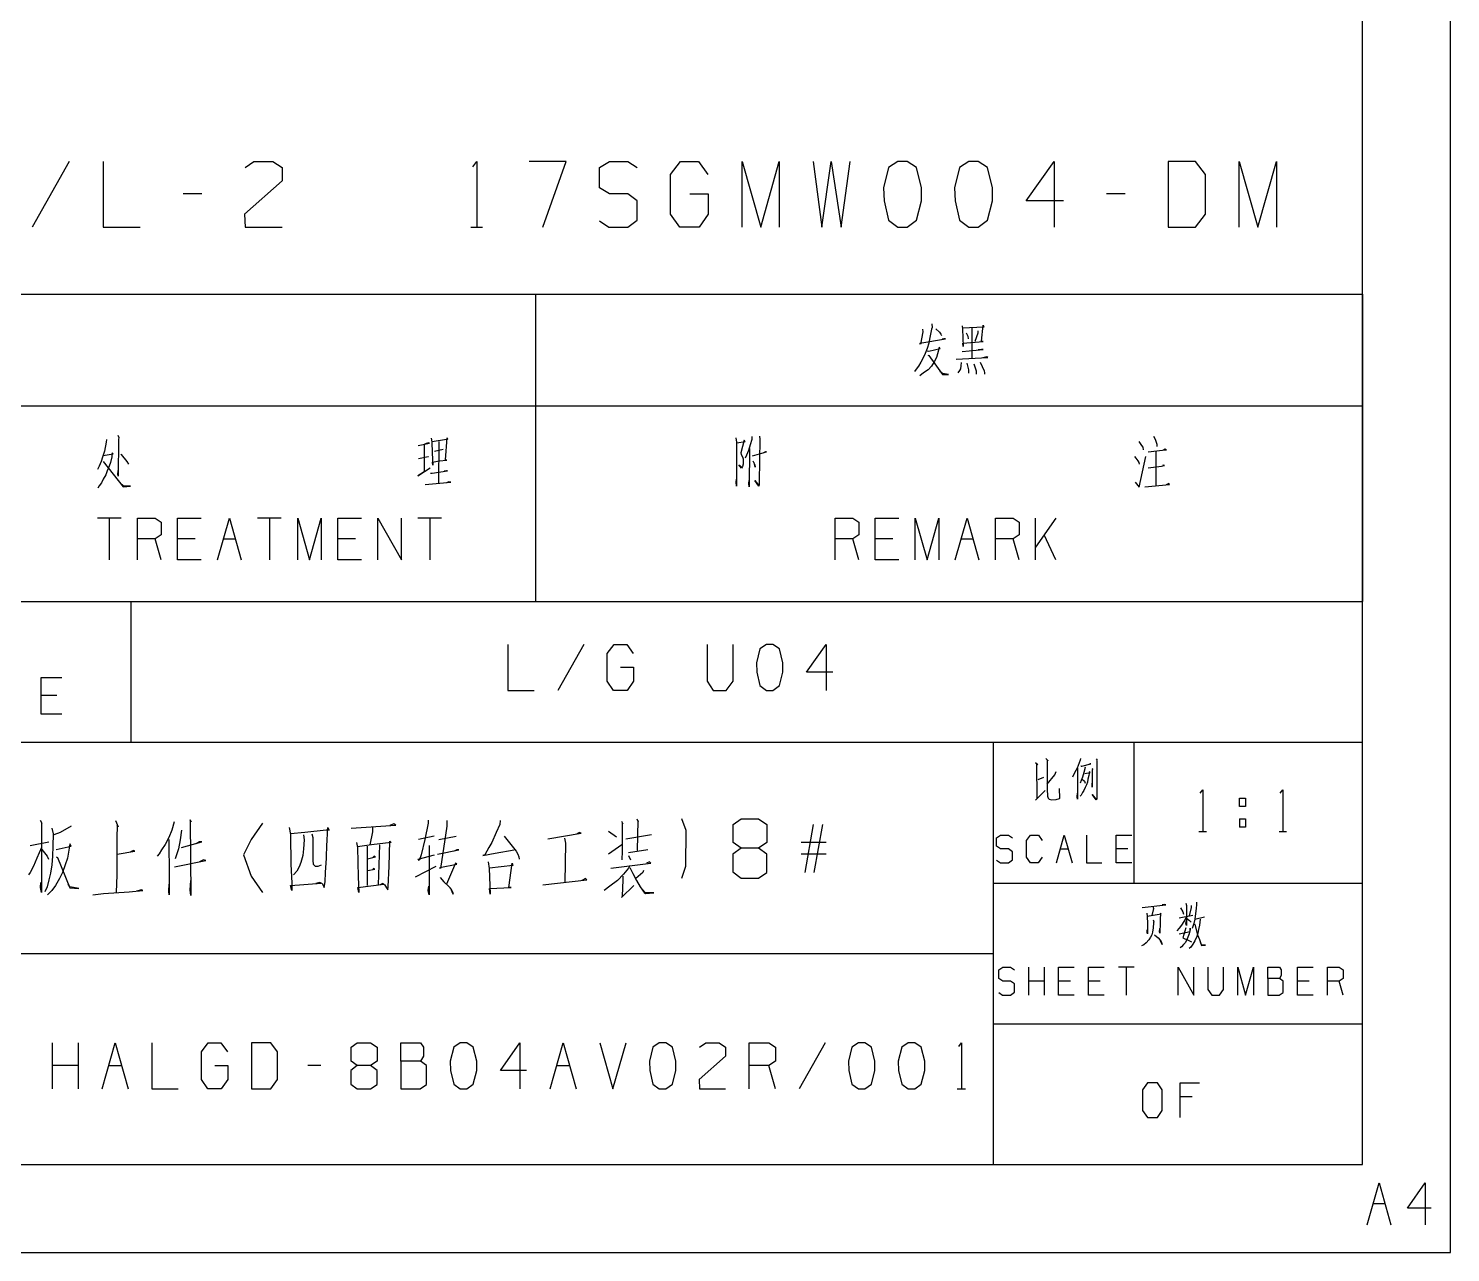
# Model space of a CAD drawing. Header units: millimetres. Extents: x 0 to 210, y 0 to 503.
# Drawn here: x 129.2 to 210, y 0 to 69.6 of the extents above; entities that cross this region are included whole.
import ezdxf

# ---------------------------------------------------------------- set-up
doc = ezdxf.new("R2010")
doc.units = ezdxf.units.MM
doc.layers.add('101', color=7, linetype='CONTINUOUS', true_color=0xffffff)

msp = doc.modelspace()

# ---------------------------------------------------------------- linework, layer by layer
at = {"layer": '101', "color": 133, "linetype": 'Continuous'}
for p, q in [((210, 0), (210, 297)), ((205, 5), (205, 292)), ((25, 37), (205, 37)), ((135, 37), (135, 29)), ((25, 29), (205, 29)), ((184, 29), (184, 5)), ((192, 29), (192, 21)), ((184, 21), (205, 21)), ((75, 17), (184, 17)), ((184, 13), (205, 13)), ((25, 5), (205, 5)), ((25, 5), (205, 5)), ((0, 0), (210, 0))]:
    msp.add_line(p, q, dxfattribs=at)
at = {"layer": '101', "color": 72, "linetype": 'Continuous'}
for p, q in [((131.5072, 62.01161), (129.39177, 58.27145)), ((133.42676, 62.01161), (133.42676, 58.27145)), ((141.49677, 61.65728), (141.99779, 62.01161)), ((141.99779, 62.01161), (143.08334, 62.01161)), ((143.08334, 62.01161), (143.6122, 61.65728)), ((143.6122, 61.65728), (143.6122, 60.90925)), ((154.4368, 61.69666), (154.65948, 62.01161)), ((154.65948, 62.01161), (154.65948, 58.27145)), ((159.7522, 62.01161), (157.63676, 62.01161)), ((158.41614, 58.27145), (159.7522, 62.01161)), ((161.64392, 61.65728), (162.20062, 62.01161)), ((161.64392, 60.51555), (161.64392, 61.65728)), ((162.20062, 62.01161), (163.25835, 62.01161)), ((163.25835, 62.01161), (163.7872, 61.65728)), ((165.67892, 61.26358), (166.23563, 62.01161)), ((166.23563, 62.01161), (167.2655, 62.01161)), ((167.2655, 62.01161), (167.79436, 61.26358)), ((169.74178, 58.27145), (169.74178, 62.01161)), ((169.74178, 62.01161), (170.79948, 58.27145)), ((170.79948, 58.27145), (171.85719, 62.01161)), ((171.85719, 62.01161), (171.85719, 58.27145)), ((173.77676, 62.01161), (174.27779, 58.27145)), ((174.27779, 58.27145), (174.80664, 62.01161)), ((174.80664, 62.01161), (175.36334, 58.27145)), ((175.36334, 58.27145), (175.8922, 62.01161)), ((178.06227, 61.65728), (177.78392, 60.51555)), ((178.59113, 62.01161), (178.06227, 61.65728)), ((179.11998, 62.01161), (178.59113, 62.01161)), ((179.64885, 61.65728), (179.11998, 62.01161)), ((179.9272, 60.51555), (179.64885, 61.65728)), ((182.09727, 61.65728), (181.81892, 60.51555)), ((182.62613, 62.01161), (182.09727, 61.65728)), ((183.15498, 62.01161), (182.62613, 62.01161)), ((183.68384, 61.65728), (183.15498, 62.01161)), ((183.96219, 60.51555), (183.68384, 61.65728)), ((185.88176, 59.76752), (187.46834, 62.01161)), ((187.46834, 62.01161), (187.46834, 58.27145)), ((195.51051, 62.01161), (193.95177, 62.01161)), ((193.95177, 62.01161), (193.95177, 58.27145)), ((196.06718, 61.26358), (195.51051, 62.01161)), ((197.98677, 58.27145), (197.98677, 62.01161)), ((197.98677, 62.01161), (199.04448, 58.27145)), ((199.04448, 58.27145), (200.10219, 62.01161)), ((200.10219, 62.01161), (200.10219, 58.27145)), ((143.6122, 60.90925), (141.46893, 59.01949)), ((165.67892, 59.01949), (165.67892, 61.26358)), ((196.06718, 59.01949), (196.06718, 61.26358)), ((139.04834, 60.16122), (137.99062, 60.16122)), ((162.20062, 60.16122), (161.64392, 60.51555)), ((163.25835, 60.16122), (162.20062, 60.16122)), ((163.7872, 59.76752), (163.25835, 60.16122)), ((166.76448, 60.16122), (167.82219, 60.16122)), ((167.82219, 60.16122), (167.82219, 59.01949)), ((177.78392, 60.51555), (177.81177, 59.76752)), ((179.9272, 59.76752), (179.9272, 60.51555)), ((181.81892, 60.51555), (181.84677, 59.76752)), ((183.96219, 59.76752), (183.96219, 60.51555)), ((191.50334, 60.16122), (190.44562, 60.16122)), ((141.46893, 59.01949), (141.49677, 58.27145)), ((163.7872, 58.66515), (163.7872, 59.76752)), ((166.20779, 58.27145), (165.67892, 59.01949)), ((167.82219, 59.01949), (167.29333, 58.27145)), ((177.81177, 59.76752), (178.06227, 58.66515)), ((179.64885, 58.66515), (179.9272, 59.76752)), ((181.84677, 59.76752), (182.09727, 58.66515)), ((183.68384, 58.66515), (183.96219, 59.76752)), ((187.99719, 59.76752), (185.88176, 59.76752)), ((195.51051, 58.27145), (196.06718, 59.01949)), ((133.42676, 58.27145), (135.54221, 58.27145)), ((141.49677, 58.27145), (143.6122, 58.27145)), ((154.32547, 58.27145), (154.9935, 58.27145)), ((161.64392, 58.62579), (162.17279, 58.27145)), ((162.17279, 58.27145), (163.25835, 58.27145)), ((163.25835, 58.27145), (163.7872, 58.66515)), ((167.29333, 58.27145), (166.20779, 58.27145)), ((178.06227, 58.66515), (178.59113, 58.27145)), ((178.59113, 58.27145), (179.11998, 58.27145)), ((179.11998, 58.27145), (179.64885, 58.66515)), ((182.09727, 58.66515), (182.62613, 58.27145)), ((182.62613, 58.27145), (183.15498, 58.27145)), ((183.15498, 58.27145), (183.68384, 58.66515)), ((193.95177, 58.27145), (195.51051, 58.27145)), ((128, 54.4625), (158, 54.4625)), ((158, 54.4625), (205, 54.4625)), ((158, 54.4625), (158, 48.1125)), ((205, 54.4625), (205, 48.1125)), ((180.5405, 52.575), (180.50513, 52.475)), ((180.52281, 52.775), (180.5405, 52.575)), ((182.25136, 52.675), (182.26903, 52.475)), ((183.47093, 52.6), (182.26903, 52.525)), ((183.3472, 51.8), (183.43559, 52.7)), ((183.43559, 52.7), (183.47093, 52.6)), ((179.85117, 51.675), (181.30051, 51.925)), ((180.01022, 52.325), (179.88652, 51.625)), ((179.99255, 52.475), (180.01022, 52.325)), ((180.41675, 52), (180.34607, 51.675)), ((180.50513, 52.475), (180.41675, 52)), ((180.75259, 52.5), (180.96469, 52.3)), ((180.96469, 52.3), (181.03539, 52.2)), ((181.03539, 52.2), (181.07072, 52.125)), ((181.21214, 51.925), (181.10608, 51.9)), ((181.30051, 51.925), (181.21214, 51.925)), ((182.26903, 52.475), (182.3044, 51.5)), ((182.2867, 51.675), (183.43559, 51.775)), ((182.48112, 52.275), (182.56952, 52.075)), ((182.56952, 52.075), (182.58719, 51.925)), ((182.79929, 52.525), (182.79929, 50.825)), ((183.1351, 52.25), (182.97604, 51.775)), ((183.1351, 52.375), (183.1351, 52.25)), ((183.43559, 51.775), (183.3472, 51.8)), ((179.88652, 51.625), (179.85117, 51.675)), ((180.15164, 51.1), (180.02791, 50.85)), ((180.25768, 51.375), (180.15164, 51.1)), ((180.34607, 51.675), (180.25768, 51.375)), ((180.25768, 51.25), (180.34607, 51.225)), ((180.29305, 51), (180.34607, 50.975)), ((180.34607, 51.225), (181.00003, 51.375)), ((180.34607, 50.975), (181.12375, 49.9)), ((180.91165, 51.275), (180.78793, 50.875)), ((180.94699, 51.45), (180.91165, 51.275)), ((181.00003, 51.375), (180.94699, 51.45)), ((182.25136, 51.2), (183.43559, 51.325)), ((182.3044, 51.5), (182.2867, 51.675)), ((183.3472, 51.325), (183.15277, 51.3)), ((183.43559, 51.325), (183.3472, 51.325)), ((179.63907, 50.2), (179.533, 50.075)), ((179.76279, 50.375), (179.63907, 50.2)), ((179.90419, 50.6), (179.76279, 50.375)), ((180.02791, 50.85), (179.90419, 50.6)), ((180.31071, 50.175), (180.11629, 50.025)), ((180.50513, 50.375), (180.31071, 50.175)), ((180.6642, 50.625), (180.50513, 50.375)), ((180.78793, 50.875), (180.6642, 50.625)), ((181.91554, 50.775), (183.70071, 50.875)), ((182.09229, 50.125), (182.00391, 50)), ((182.14531, 50.225), (182.09229, 50.125)), ((182.18066, 50.4), (182.14531, 50.225)), ((182.19833, 50.575), (182.18066, 50.4)), ((182.51648, 50.55), (182.60486, 50.175)), ((182.60486, 50.175), (182.60486, 50.1)), ((182.90533, 50.5), (183.02907, 50.175)), ((183.02907, 50.175), (183.04674, 50.1)), ((183.2765, 50.6), (183.50629, 50.1)), ((183.64769, 50.9), (183.41792, 50.85)), ((183.70071, 50.875), (183.64769, 50.9)), ((179.95721, 49.925), (179.83348, 49.825)), ((180.11629, 50.025), (179.95721, 49.925)), ((181.12375, 49.95), (180.98236, 50.075)), ((181.47726, 49.9), (181.12375, 49.95)), ((181.12375, 49.9), (181.47726, 49.9)), ((182.60486, 50.1), (182.60486, 49.975)), ((183.04674, 50.1), (183.04674, 49.925)), ((183.50629, 50.1), (183.52396, 50)), ((183.52396, 50), (183.52396, 49.925)), ((128, 48.1125), (158, 48.1125)), ((158, 48.1125), (205, 48.1125)), ((158, 48.1125), (158, 37)), ((205, 48.1125), (205, 37)), ((133.61862, 46.2), (133.60095, 46.05)), ((134.2726, 46.45), (134.32562, 46.325)), ((134.30795, 46.2), (134.29028, 44.125)), ((134.32562, 46.325), (134.30795, 46.2)), ((152.07788, 46.275), (152.11324, 46.075)), ((152.11324, 46.075), (152.13091, 45.45)), ((152.94395, 46.2), (152.13091, 46.075)), ((152.50208, 46.1), (152.48441, 43.7)), ((152.89093, 45.05), (152.97929, 46.3)), ((152.99698, 46.225), (152.94395, 46.2)), ((152.97929, 46.3), (152.99698, 46.225)), ((169.39471, 46.3), (169.43007, 46.05)), ((169.44775, 46.025), (169.92497, 46.1)), ((169.85426, 46.175), (169.67752, 45.45)), ((169.92497, 46.1), (169.85426, 46.175)), ((170.29614, 46.2), (170.20778, 45.9)), ((170.29614, 46.375), (170.29614, 46.2)), ((170.75569, 46.225), (170.72035, 43.8)), ((170.73802, 46.4), (170.75569, 46.225)), ((192.28319, 46.1), (192.44228, 45.875)), ((193.11392, 46.4), (193.21997, 46.225)), ((193.21997, 46.225), (193.27301, 46.05)), ((133.51257, 45.55), (133.40652, 45.2)), ((133.44188, 45.3), (134.00748, 45.4)), ((133.60095, 46.05), (133.51257, 45.55)), ((133.95445, 45.45), (133.9191, 45.225)), ((134.00748, 45.4), (133.95445, 45.45)), ((134.43167, 45.375), (134.46703, 45.35)), ((134.46703, 45.35), (134.78517, 44.95)), ((151.33553, 45.875), (151.97182, 46)), ((151.79507, 45.975), (151.67136, 45.925)), ((151.67136, 45.925), (151.67136, 44.375)), ((151.91881, 46.025), (151.79507, 45.975)), ((151.97182, 46), (151.91881, 46.025)), ((152.13091, 45.45), (152.16624, 44.75)), ((152.27231, 45.55), (152.74953, 45.65)), ((169.43007, 46.05), (169.43007, 43.55)), ((169.67752, 45.45), (169.69519, 45.35)), ((169.69519, 45.35), (169.76588, 45.225)), ((169.99568, 45.325), (169.9073, 45.15)), ((170.10173, 45.575), (169.99568, 45.325)), ((170.20778, 45.9), (170.10173, 45.575)), ((170.15474, 45.7), (170.13707, 43.52501)), ((170.3315, 45.275), (171.12688, 45.5)), ((171.07384, 45.5), (170.91476, 45.425)), ((171.12688, 45.5), (171.07384, 45.5)), ((192.44228, 45.875), (192.51297, 45.775)), ((192.51297, 45.775), (192.53064, 45.625)), ((192.81346, 45.5), (193.6265, 45.6)), ((193.25533, 45.525), (193.25533, 43.6)), ((193.27301, 46.05), (193.30835, 45.95)), ((193.30835, 45.95), (193.30835, 45.8)), ((193.6265, 45.6), (193.85626, 45.625)), ((193.78557, 45.65), (193.6972, 45.6)), ((193.85626, 45.625), (193.78557, 45.65)), ((133.2121, 44.7), (133.10605, 44.5)), ((133.31815, 44.95), (133.2121, 44.7)), ((133.40652, 45.2), (133.31815, 44.95)), ((133.44188, 44.95), (134.57307, 43.52501)), ((133.77769, 44.7), (133.67165, 44.425)), ((133.8484, 44.9), (133.77769, 44.7)), ((133.9191, 45.225), (133.8484, 44.9)), ((134.2726, 44.25), (134.30795, 44.525)), ((134.78517, 44.95), (134.87355, 44.8)), ((151.31786, 44.15), (152.02486, 44.6)), ((151.90114, 45.225), (151.35321, 45.1)), ((151.91881, 45.225), (151.90114, 45.225)), ((152.14857, 44.925), (152.51974, 45)), ((152.16624, 44.75), (152.14857, 44.925)), ((152.51974, 45), (152.96162, 45.025)), ((152.96162, 45.025), (152.89093, 45.05)), ((169.71288, 44.575), (169.5538, 44.775)), ((169.5538, 44.775), (169.73055, 44.625)), ((169.76588, 44.675), (169.71288, 44.575)), ((169.76588, 45.225), (169.80125, 45.1)), ((169.80125, 44.8), (169.76588, 44.675)), ((169.80125, 45.1), (169.80125, 44.95)), ((169.80125, 44.95), (169.80125, 44.8)), ((170.34917, 45), (170.4729, 44.775)), ((170.49057, 44.625), (170.41986, 44.9)), ((170.4729, 44.775), (170.49057, 44.625)), ((192.03575, 45.25), (192.12411, 45.15)), ((192.12411, 45.15), (192.23018, 45)), ((192.23018, 45), (192.28319, 44.9)), ((192.28319, 44.9), (192.30087, 44.8)), ((192.30087, 43.5), (192.68973, 45.25)), ((192.81346, 44.6), (193.57347, 44.7)), ((193.57347, 44.7), (193.75023, 44.725)), ((193.6972, 44.75), (193.6265, 44.725)), ((193.75023, 44.725), (193.6972, 44.75)), ((133.33583, 43.75), (133.2121, 43.575)), ((133.44188, 43.95), (133.33583, 43.75)), ((133.58327, 44.2), (133.44188, 43.95)), ((133.67165, 44.425), (133.58327, 44.2)), ((134.29028, 44.125), (134.2726, 44.25)), ((134.59076, 43.575), (134.39633, 43.75)), ((151.67136, 44.375), (151.31786, 44.15)), ((151.72438, 43.65001), (153.19139, 43.77501)), ((152.04253, 44.3), (152.13091, 44.3)), ((152.13091, 44.3), (152.99698, 44.425)), ((152.94395, 44.425), (152.82022, 44.4)), ((152.99698, 44.425), (152.94395, 44.425)), ((153.08534, 43.8), (152.94395, 43.75)), ((153.19139, 43.77501), (153.08534, 43.8)), ((169.4124, 43.77501), (169.43007, 43.95)), ((169.43007, 43.55), (169.4124, 43.77501)), ((170.1194, 43.725), (170.13707, 43.875)), ((170.13707, 43.52501), (170.1194, 43.725)), ((170.685, 43.55), (170.4729, 43.875)), ((170.4729, 43.875), (170.70267, 43.6)), ((170.72035, 43.65001), (170.685, 43.55)), ((170.72035, 43.8), (170.72035, 43.65001)), ((192.07109, 43.77501), (192.30087, 43.5)), ((192.61903, 43.52501), (194.03302, 43.65001)), ((193.99768, 43.7), (193.83859, 43.625)), ((194.03302, 43.65001), (193.99768, 43.7)), ((133.2121, 43.575), (133.12372, 43.45)), ((134.57307, 43.52501), (134.9796, 43.55)), ((134.96193, 43.55), (134.59076, 43.575)), ((134.9796, 43.55), (134.96193, 43.55)), ((134.44934, 41.7375), (133.10605, 41.7375)), ((133.77769, 41.7375), (133.77769, 39.3625)), ((135.38254, 39.3625), (135.38254, 41.7375)), ((135.38254, 41.7375), (136.39, 41.7375)), ((136.39, 41.7375), (136.72583, 41.5125)), ((136.72583, 41.5125), (136.72583, 40.7875)), ((137.659, 39.3625), (137.659, 41.7375)), ((137.659, 41.7375), (139.0023, 41.7375)), ((139.93547, 39.3625), (140.60712, 41.7375)), ((140.60712, 41.7375), (141.27878, 39.3625)), ((143.55525, 41.7375), (142.21196, 41.7375)), ((142.88361, 41.7375), (142.88361, 39.3625)), ((144.48842, 39.3625), (144.48842, 41.7375)), ((144.48842, 41.7375), (145.16008, 39.3625)), ((145.16008, 39.3625), (145.83173, 41.7375)), ((145.83173, 41.7375), (145.83173, 39.3625)), ((146.76491, 39.3625), (146.76491, 41.7375)), ((146.76491, 41.7375), (148.1082, 41.7375)), ((149.04138, 39.3625), (149.04138, 41.7375)), ((149.04138, 41.7375), (150.38467, 39.3625)), ((150.38467, 39.3625), (150.38467, 41.7375)), ((152.66116, 41.7375), (151.31786, 41.7375)), ((151.9895, 41.7375), (151.9895, 39.3625)), ((175.0291, 39.3625), (175.0291, 41.7375)), ((175.0291, 41.7375), (176.03658, 41.7375)), ((176.03658, 41.7375), (176.37239, 41.5125)), ((176.37239, 41.5125), (176.37239, 40.7875)), ((177.30557, 39.3625), (177.30557, 41.7375)), ((177.30557, 41.7375), (178.64888, 41.7375)), ((179.58206, 39.3625), (179.58206, 41.7375)), ((179.58206, 41.7375), (180.25371, 39.3625)), ((180.25371, 39.3625), (180.92535, 41.7375)), ((180.92535, 41.7375), (180.92535, 39.3625)), ((181.85852, 39.3625), (182.53018, 41.7375)), ((182.53018, 41.7375), (183.20183, 39.3625)), ((184.13499, 39.3625), (184.13499, 41.7375)), ((184.13499, 41.7375), (185.14249, 41.7375)), ((185.14249, 41.7375), (185.4783, 41.5125)), ((185.4783, 41.5125), (185.4783, 40.7875)), ((186.41147, 39.3625), (186.41147, 41.7375)), ((187.57803, 41.7375), (186.41147, 40.0875)), ((136.39, 40.5625), (135.38254, 40.5625)), ((136.72583, 40.7875), (136.39, 40.5625)), ((136.72583, 39.3625), (136.39, 40.5625)), ((138.66647, 40.5625), (137.659, 40.5625)), ((140.2713, 40.5625), (140.94295, 40.5625)), ((147.77238, 40.5625), (146.76491, 40.5625)), ((176.03658, 40.5625), (175.0291, 40.5625)), ((176.37239, 40.7875), (176.03658, 40.5625)), ((176.37239, 39.3625), (176.03658, 40.5625)), ((178.31305, 40.5625), (177.30557, 40.5625)), ((182.19434, 40.5625), (182.866, 40.5625)), ((185.14249, 40.5625), (184.13499, 40.5625)), ((185.4783, 40.7875), (185.14249, 40.5625)), ((185.4783, 39.3625), (185.14249, 40.5625)), ((187.57803, 39.3625), (186.90637, 40.7875)), ((139.0023, 39.3625), (137.659, 39.3625)), ((148.1082, 39.3625), (146.76491, 39.3625)), ((178.64888, 39.3625), (177.30557, 39.3625)), ((128, 37), (158, 37)), ((158, 37), (205, 37)), ((156.43552, 34.56522), (156.43552, 31.94322)), ((160.74721, 34.56522), (159.26421, 31.94322)), ((162.07339, 34.04082), (162.46365, 34.56522)), ((162.07339, 32.46762), (162.07339, 34.04082)), ((162.46365, 34.56522), (163.18564, 34.56522)), ((163.18564, 34.56522), (163.55638, 34.04082)), ((167.75029, 34.56522), (167.75029, 32.46762)), ((169.23331, 32.46762), (169.23331, 34.56522)), ((170.75462, 34.31682), (170.55948, 33.51642)), ((171.12537, 34.56522), (170.75462, 34.31682)), ((171.49611, 34.56522), (171.12537, 34.56522)), ((171.86685, 34.31682), (171.49611, 34.56522)), ((172.062, 33.51642), (171.86685, 34.31682)), ((173.4077, 32.99202), (174.51994, 34.56522)), ((174.51994, 34.56522), (174.51994, 31.94322)), ((162.83441, 33.26802), (163.5759, 33.26802)), ((163.5759, 33.26802), (163.5759, 32.46762)), ((170.55948, 33.51642), (170.57899, 32.99202)), ((172.062, 32.99202), (172.062, 33.51642)), ((129.90862, 30.58939), (129.90862, 32.68699)), ((129.90862, 32.68699), (131.09502, 32.68699)), ((162.44414, 31.94322), (162.07339, 32.46762)), ((163.5759, 32.46762), (163.20515, 31.94322)), ((167.75029, 32.46762), (168.10153, 31.94322)), ((168.84303, 31.94322), (169.23331, 32.46762)), ((170.57899, 32.99202), (170.75462, 32.21922)), ((171.86685, 32.21922), (172.062, 32.99202)), ((174.89069, 32.99202), (173.4077, 32.99202)), ((130.79842, 31.64923), (129.90862, 31.64923)), ((156.43552, 31.94322), (157.91852, 31.94322)), ((163.20515, 31.94322), (162.44414, 31.94322)), ((168.10153, 31.94322), (168.84303, 31.94322)), ((170.75462, 32.21922), (171.12537, 31.94322)), ((171.12537, 31.94322), (171.49611, 31.94322)), ((171.49611, 31.94322), (171.86685, 32.21922)), ((131.09502, 30.58939), (129.90862, 30.58939)), ((186.41025, 27.85767), (186.55659, 27.73347)), ((186.55659, 27.73347), (186.4688, 27.77487)), ((186.4688, 27.77487), (186.49806, 25.78767)), ((187.01027, 28.08537), (187.12735, 27.94047)), ((187.12735, 27.94047), (187.08345, 27.98187)), ((187.08345, 27.98187), (187.08345, 27.54717)), ((187.08345, 27.54717), (187.08345, 27.11247)), ((188.78056, 27.52647), (188.63422, 27.25737)), ((188.95618, 27.98187), (188.78056, 27.52647)), ((188.80983, 27.52647), (188.7952, 25.76697)), ((188.97083, 28.08537), (188.95618, 27.98187)), ((188.98546, 27.67137), (189.01472, 27.65067)), ((189.01472, 27.65067), (189.04399, 27.65067)), ((189.04399, 27.65067), (189.55621, 27.77487)), ((189.23424, 27.56787), (189.16107, 27.27807)), ((189.2196, 27.60927), (189.23424, 27.56787)), ((189.5123, 27.77487), (189.43913, 27.73347)), ((189.55621, 27.77487), (189.5123, 27.77487)), ((189.64401, 27.50577), (189.67329, 27.46437)), ((189.86354, 28.06467), (189.92207, 27.98187)), ((189.92207, 27.98187), (189.89281, 27.96117)), ((189.89281, 27.96117), (189.90744, 25.91187)), ((186.57123, 26.88477), (186.8932, 27.00897)), ((187.08345, 26.61567), (187.50786, 27.15387)), ((187.08345, 27.11247), (187.08345, 26.71917)), ((187.08345, 26.71917), (187.08345, 26.42937)), ((187.50786, 27.15387), (187.58102, 27.34017)), ((188.63422, 27.25737), (188.51714, 27.00897)), ((189.01472, 26.82267), (188.95618, 26.67777)), ((189.08789, 27.00897), (189.01472, 26.82267)), ((189.07326, 26.90547), (189.20497, 26.78127)), ((189.16107, 27.27807), (189.08789, 27.00897)), ((189.20497, 26.78127), (189.23424, 26.67777)), ((189.2196, 27.21597), (189.5123, 27.27807)), ((189.36595, 26.73987), (189.30742, 26.57427)), ((189.39523, 26.90547), (189.36595, 26.73987)), ((189.45377, 27.11247), (189.39523, 26.90547)), ((189.48303, 27.34017), (189.45377, 27.11247)), ((189.5123, 27.27807), (189.48303, 27.34017)), ((189.62938, 26.55357), (189.64401, 26.67777)), ((189.67329, 27.46437), (189.64401, 27.44367)), ((189.64401, 27.44367), (189.64401, 26.45007)), ((186.41025, 25.70487), (186.96637, 26.26377)), ((187.08345, 26.42937), (187.08345, 26.40867)), ((187.08345, 26.40867), (187.08345, 26.32587)), ((187.08345, 26.32587), (187.09808, 25.93257)), ((187.09808, 25.93257), (187.14198, 25.82907)), ((187.80055, 25.82907), (187.77129, 26.36727)), ((188.78056, 25.91187), (188.7952, 26.09817)), ((188.78056, 25.89117), (188.78056, 25.91187)), ((188.7952, 25.76697), (188.78056, 25.89117)), ((189.01472, 25.99467), (188.95618, 25.93257)), ((189.08789, 26.13957), (189.01472, 25.99467)), ((189.16107, 26.26377), (189.08789, 26.13957)), ((189.23424, 26.42937), (189.16107, 26.26377)), ((189.30742, 26.57427), (189.23424, 26.42937)), ((189.64401, 26.45007), (189.62938, 26.55357)), ((189.86354, 25.72557), (189.62938, 26.03607)), ((189.62938, 26.03607), (189.86354, 25.74627)), ((189.90744, 25.89117), (189.89281, 25.76697)), ((189.90744, 25.91187), (189.90744, 25.89117)), ((195.77243, 26.1049), (195.91383, 26.3049)), ((195.91383, 26.3049), (195.91383, 23.9299)), ((200.32536, 26.1049), (200.46678, 26.3049)), ((200.46678, 26.3049), (200.46678, 23.9299)), ((186.49806, 25.78767), (186.41025, 25.70487)), ((187.14198, 25.82907), (187.20053, 25.76697)), ((187.20053, 25.76697), (187.33224, 25.72557)), ((187.33224, 25.72557), (187.59567, 25.74627)), ((187.59567, 25.74627), (187.78592, 25.80837)), ((187.78592, 25.80837), (187.80055, 25.82907)), ((189.86354, 25.74627), (189.89281, 25.82907)), ((189.89281, 25.76697), (189.86354, 25.72557)), ((198.01355, 25.3549), (198.01355, 25.8299)), ((198.01355, 25.8299), (198.34938, 25.8299)), ((198.34938, 25.3549), (198.01355, 25.3549)), ((198.34938, 25.8299), (198.34938, 25.3549)), ((129.84712, 24.58081), (129.94734, 24.40365)), ((129.94734, 24.40365), (129.92229, 24.43908)), ((129.92229, 24.43908), (129.92229, 20.47058)), ((134.12996, 24.54538), (134.28026, 24.19105)), ((134.23016, 24.29735), (134.20511, 23.55326)), ((134.28026, 24.19105), (134.23016, 24.29735)), ((137.46085, 24.47451), (137.33559, 24.01388)), ((138.36269, 24.61625), (138.43784, 24.47451)), ((138.43784, 24.47451), (138.38774, 24.54538)), ((138.38774, 24.54538), (138.41278, 20.29341)), ((142.49521, 24.40365), (141.84389, 23.48239)), ((147.52866, 24.12018), (150.05882, 24.29735)), ((149.95862, 24.36822), (149.73315, 24.26192)), ((150.05882, 24.29735), (149.95862, 24.36822)), ((151.9117, 24.40365), (151.71129, 23.48239)), ((151.9117, 24.58081), (151.9117, 24.40365)), ((152.96385, 24.54538), (152.96385, 24.22648)), ((155.96906, 24.33278), (155.76866, 23.87215)), ((155.99411, 24.54538), (155.96906, 24.33278)), ((162.88135, 24.50995), (162.9565, 24.36822)), ((162.9565, 24.36822), (162.93144, 24.40365)), ((162.93144, 24.40365), (162.93144, 22.80916)), ((163.75813, 24.65168), (163.8333, 24.47451)), ((163.80824, 24.54538), (163.78319, 22.84459)), ((163.8333, 24.47451), (163.80824, 24.54538)), ((166.56294, 23.97845), (166.31244, 24.65168)), ((169.24251, 24.33278), (169.69342, 24.65168)), ((169.24251, 23.30522), (169.24251, 24.33278)), ((169.69342, 24.65168), (170.67043, 24.65168)), ((170.67043, 24.65168), (171.14639, 24.33278)), ((171.14639, 24.33278), (171.14639, 23.30522)), ((173.32494, 21.60444), (173.80089, 24.33278)), ((174.30193, 24.33278), (173.82594, 21.60444)), ((198.01355, 24.6549), (198.01355, 24.1799)), ((198.01355, 24.6549), (198.34938, 24.6549)), ((198.34938, 24.6549), (198.34938, 24.1799)), ((130.52351, 24.12018), (130.59866, 23.80129)), ((130.59866, 23.80129), (130.57361, 23.09262)), ((130.99948, 23.87215), (130.6237, 23.73042)), ((131.62576, 24.22648), (130.99948, 23.87215)), ((134.20511, 23.55326), (134.20511, 21.4627)), ((137.16023, 23.58869), (136.95982, 23.19892)), ((137.33559, 24.01388), (137.16023, 23.58869)), ((137.16023, 23.48239), (137.18529, 21.35641)), ((137.81155, 23.44695), (137.71136, 22.95089)), ((137.88672, 24.01388), (137.81155, 23.44695)), ((141.84389, 23.48239), (141.41801, 22.59656)), ((143.99736, 24.15562), (144.07251, 23.76585)), ((144.8992, 23.87215), (144.07251, 23.80129)), ((144.07251, 23.76585), (144.07251, 23.65955)), ((144.07251, 23.65955), (144.09756, 22.13593)), ((144.82405, 23.73042), (144.84911, 23.44695)), ((144.84911, 23.44695), (144.82405, 22.95089)), ((146.10165, 24.01388), (144.8992, 23.87215)), ((145.30002, 23.80129), (145.35013, 23.58869)), ((145.35013, 23.58869), (145.35013, 23.12806)), ((146.27702, 24.01388), (146.10165, 24.01388)), ((146.15176, 23.09262), (146.20186, 24.15562)), ((146.20186, 24.15562), (146.27702, 24.01388)), ((148.73111, 23.90759), (148.58081, 23.16349)), ((148.73111, 24.15562), (148.73111, 23.90759)), ((152.23737, 23.65955), (151.36057, 23.48239)), ((151.71129, 23.48239), (151.51086, 22.59656)), ((152.51292, 23.48239), (153.48991, 23.65955)), ((152.96385, 24.22648), (152.61313, 21.81703)), ((155.76866, 23.87215), (155.51814, 23.30522)), ((156.21957, 23.65955), (156.89597, 22.80916)), ((158.69872, 23.51782), (160.6026, 23.83672)), ((159.65067, 23.55326), (159.70078, 23.26979)), ((160.50241, 23.87215), (160.3521, 23.80129)), ((160.6026, 23.83672), (160.50241, 23.87215)), ((162.15486, 23.94302), (162.60577, 23.62412)), ((163.13185, 23.51782), (164.58482, 23.76585)), ((166.5379, 21.95877), (166.56294, 23.97845)), ((184.20026, 23.57484), (184.43442, 23.72388)), ((184.20026, 23.0946), (184.20026, 23.57484)), ((184.43442, 23.72388), (184.8793, 23.72388)), ((184.8793, 23.72388), (185.10176, 23.57484)), ((185.90918, 23.40924), (186.13164, 23.72388)), ((186.13164, 23.72388), (186.57652, 23.72388)), ((186.57652, 23.72388), (186.79898, 23.40924)), ((187.6064, 22.15068), (188.05128, 23.72388)), ((188.05128, 23.72388), (188.4962, 22.15068)), ((189.30362, 23.72388), (189.30362, 22.15068)), ((191.00084, 22.15068), (191.00084, 23.72388)), ((191.00084, 23.72388), (191.89062, 23.72388)), ((195.70174, 23.9299), (196.12593, 23.9299)), ((198.34938, 24.1799), (198.01355, 24.1799)), ((200.25468, 23.9299), (200.67888, 23.9299)), ((129.29601, 23.12806), (130.34814, 23.34066)), ((129.92229, 23.02176), (129.67177, 22.4194)), ((129.94734, 22.91546), (130.24796, 22.5257)), ((130.57361, 23.09262), (130.54857, 22.5257)), ((130.77403, 22.91546), (131.62576, 23.09262)), ((131.5005, 22.98633), (131.4003, 22.4194)), ((131.55061, 23.23436), (131.5005, 22.98633)), ((131.62576, 23.09262), (131.55061, 23.23436)), ((134.23016, 22.63199), (135.23221, 22.80916)), ((135.15706, 22.84459), (134.9817, 22.77373)), ((135.23221, 22.80916), (135.15706, 22.84459)), ((136.6091, 22.66743), (136.5089, 22.5257)), ((136.75941, 22.88003), (136.6091, 22.66743)), ((136.95982, 23.19892), (136.75941, 22.88003)), ((137.71136, 22.95089), (137.61115, 22.59656)), ((137.88672, 23.02176), (139.03908, 23.34066)), ((138.9138, 23.34066), (138.71341, 23.23436)), ((139.03908, 23.34066), (138.9138, 23.34066)), ((144.82405, 22.95089), (144.77394, 22.56113)), ((145.35013, 23.12806), (145.35013, 22.59656)), ((146.12671, 22.5257), (146.15176, 23.09262)), ((147.82927, 23.30522), (147.87936, 23.02176)), ((148.681, 23.16349), (147.87936, 23.05719)), ((147.87936, 23.02176), (147.92947, 21.35641)), ((148.4305, 23.09262), (148.4305, 20.86034)), ((149.80832, 23.30522), (148.681, 23.16349)), ((149.13194, 23.16349), (149.05678, 20.89577)), ((149.68306, 21.95877), (149.73315, 23.37609)), ((149.73315, 23.37609), (149.80832, 23.30522)), ((151.96179, 23.12806), (151.96179, 22.95089)), ((151.96179, 22.95089), (151.96179, 20.32885)), ((152.43777, 22.63199), (153.64023, 22.88003)), ((153.54002, 22.88003), (153.38971, 22.80916)), ((153.64023, 22.88003), (153.54002, 22.88003)), ((155.01712, 22.56113), (155.71855, 22.70286)), ((155.34279, 23.02176), (155.11732, 22.59656)), ((155.51814, 23.30522), (155.34279, 23.02176)), ((155.71855, 22.70286), (156.79575, 22.88003)), ((156.89597, 22.80916), (156.99615, 22.63199)), ((156.99615, 22.63199), (157.04626, 22.49026)), ((159.70078, 23.26979), (159.67572, 21.03751)), ((162.15486, 22.66743), (162.90639, 23.19892)), ((162.93144, 22.80916), (162.90639, 22.3131)), ((163.28217, 22.73829), (164.38441, 22.91546)), ((169.69342, 22.98633), (169.21745, 22.63199)), ((169.21745, 22.63199), (169.21745, 21.63987)), ((169.69342, 22.98633), (169.24251, 23.30522)), ((170.67043, 22.98633), (169.69342, 22.98633)), ((171.14639, 23.30522), (170.67043, 22.98633)), ((171.14639, 22.63199), (170.67043, 22.98633)), ((171.14639, 21.60444), (171.14639, 22.63199)), ((174.52737, 23.30522), (173.09947, 23.30522)), ((174.52737, 22.63199), (173.09947, 22.63199)), ((184.43442, 22.94556), (184.20026, 23.0946)), ((184.8793, 22.94556), (184.43442, 22.94556)), ((185.10176, 22.77996), (184.8793, 22.94556)), ((185.10176, 22.31628), (185.10176, 22.77996)), ((185.90918, 22.46532), (185.90918, 23.40924)), ((187.82883, 22.94556), (188.27374, 22.94556)), ((191.66818, 22.94556), (191.00084, 22.94556)), ((129.47136, 21.95877), (129.29601, 21.60444)), ((129.67177, 22.4194), (129.47136, 21.95877)), ((130.24796, 22.5257), (130.3231, 22.34853)), ((130.52351, 22.02963), (130.44836, 21.569)), ((130.54857, 22.5257), (130.52351, 22.02963)), ((130.77403, 22.49026), (130.84918, 22.45483)), ((130.84918, 22.45483), (131.55061, 20.71861)), ((131.27505, 22.02963), (131.12474, 21.60444)), ((131.4003, 22.4194), (131.27505, 22.02963)), ((137.4859, 21.92333), (139.26453, 22.27766)), ((137.61115, 22.59656), (137.536, 22.38396)), ((139.13927, 22.3131), (138.9138, 22.2068)), ((139.26453, 22.27766), (139.13927, 22.3131)), ((141.41801, 22.59656), (141.84389, 21.39184)), ((144.09756, 22.13593), (144.09756, 22.06507)), ((144.09756, 22.06507), (144.14767, 21.00207)), ((144.57353, 21.92333), (144.44829, 21.6753)), ((144.67375, 22.17137), (144.57353, 21.92333)), ((144.77394, 22.56113), (144.67375, 22.17137)), ((145.35013, 22.59656), (145.35013, 22.27766)), ((145.35013, 22.27766), (145.37517, 22.06507)), ((145.37517, 22.06507), (145.47539, 21.95877)), ((145.47539, 21.95877), (145.65074, 21.95877)), ((145.65074, 21.95877), (145.85115, 22.02963)), ((146.07661, 21.60444), (146.12671, 22.4194)), ((146.12671, 22.4194), (146.12671, 22.5257)), ((148.45555, 22.38396), (148.90646, 22.49026)), ((148.83133, 22.5257), (148.75616, 22.45483)), ((148.90646, 22.49026), (148.83133, 22.5257)), ((149.63297, 20.78948), (149.68306, 21.95877)), ((151.18521, 21.35641), (152.36261, 21.95877)), ((151.33551, 22.34853), (152.26241, 22.59656)), ((151.38562, 22.27766), (151.33551, 22.34853)), ((151.51086, 22.59656), (151.38562, 22.27766)), ((152.56302, 21.8879), (153.54002, 22.06507)), ((152.61313, 21.81703), (152.56302, 21.8879)), ((153.46487, 22.13593), (152.9388, 20.93121)), ((153.54002, 22.06507), (153.46487, 22.13593)), ((155.11732, 22.59656), (155.01712, 22.56113)), ((155.31773, 22.2068), (155.36783, 21.81703)), ((156.7206, 21.9942), (155.39288, 21.85247)), ((156.49513, 20.75404), (156.67049, 22.13593)), ((156.67049, 22.13593), (156.7206, 21.9942)), ((157.04626, 22.49026), (157.07132, 22.34853)), ((162.28012, 21.85247), (164.55978, 22.13593)), ((163.28217, 21.85247), (163.00661, 21.49814)), ((163.28217, 22.56113), (163.40741, 22.3131)), ((163.35732, 21.9942), (163.28217, 21.85247)), ((163.35732, 21.8879), (163.53268, 21.53357)), ((164.48462, 22.2068), (164.30927, 22.13593)), ((164.55978, 22.13593), (164.48462, 22.2068)), ((166.31244, 21.28554), (166.5379, 21.95877)), ((184.20026, 22.29972), (184.4227, 22.15068)), ((184.4227, 22.15068), (184.8793, 22.15068)), ((184.8793, 22.15068), (185.10176, 22.31628)), ((186.13164, 22.15068), (185.90918, 22.46532)), ((186.56482, 22.15068), (186.13164, 22.15068)), ((186.78726, 22.46532), (186.56482, 22.15068)), ((189.30362, 22.15068), (190.19341, 22.15068)), ((191.89062, 22.15068), (191.00084, 22.15068)), ((129.29601, 21.60444), (129.1958, 21.4627)), ((129.87218, 20.75404), (129.89723, 21.03751)), ((130.34814, 21.17924), (130.24796, 20.78948)), ((130.44836, 21.569), (130.34814, 21.17924)), ((130.94937, 21.2501), (130.72392, 20.86034)), ((131.12474, 21.60444), (130.94937, 21.2501)), ((134.20511, 21.4627), (134.18007, 20.47058)), ((137.18529, 21.35641), (137.18529, 20.75404)), ((138.38774, 20.61231), (138.41278, 21.14381)), ((141.84389, 21.39184), (142.49521, 20.47058)), ((144.44829, 21.6753), (144.24788, 21.4627)), ((145.75095, 21.03751), (145.52548, 20.96664)), ((145.85115, 21.00207), (145.75095, 21.03751)), ((146.00146, 20.75404), (146.05156, 21.07294)), ((146.05156, 21.07294), (146.07661, 21.60444)), ((147.92947, 21.35641), (147.95453, 20.47058)), ((148.48061, 21.71074), (148.88142, 21.7816)), ((148.80627, 21.81703), (148.73111, 21.74617)), ((148.88142, 21.7816), (148.80627, 21.81703)), ((152.58807, 21.32097), (152.78848, 21.07294)), ((152.78848, 21.07294), (153.06404, 20.82491)), ((155.36783, 21.81703), (155.41794, 20.36428)), ((158.42316, 20.89577), (160.92828, 21.17924)), ((160.85312, 21.2501), (160.62766, 21.14381)), ((160.92828, 21.17924), (160.85312, 21.2501)), ((162.65588, 21.14381), (162.23003, 20.82491)), ((163.00661, 21.49814), (162.65588, 21.14381)), ((162.9565, 21.17924), (162.93144, 20.25798)), ((162.9565, 21.39184), (162.9565, 21.17924)), ((163.53268, 21.53357), (163.73309, 21.14381)), ((164.10886, 21.60444), (163.70804, 21.2501)), ((163.73309, 21.14381), (163.95854, 20.78948)), ((164.13391, 21.71074), (164.10886, 21.60444)), ((169.21745, 21.63987), (169.69342, 21.28554)), ((169.69342, 21.28554), (170.67043, 21.28554)), ((170.67043, 21.28554), (171.14639, 21.60444)), ((129.92229, 20.47058), (129.87218, 20.75404)), ((130.24796, 20.78948), (130.12268, 20.50601)), ((130.52351, 20.57688), (130.27301, 20.32885)), ((130.72392, 20.86034), (130.52351, 20.57688)), ((131.55061, 20.78948), (131.45039, 20.93121)), ((132.05164, 20.68318), (131.55061, 20.78948)), ((131.55061, 20.71861), (132.05164, 20.68318)), ((132.85236, 20.32885), (133.45357, 20.39971)), ((133.45357, 20.39971), (134.90656, 20.50601)), ((134.90656, 20.50601), (135.68314, 20.57688)), ((135.60797, 20.61231), (135.33241, 20.54144)), ((135.68314, 20.57688), (135.60797, 20.61231)), ((137.16023, 20.54144), (137.18529, 20.93121)), ((137.18529, 20.32885), (137.16023, 20.54144)), ((137.18529, 20.75404), (137.18529, 20.32885)), ((138.41278, 20.29341), (138.38774, 20.61231)), ((144.07251, 20.86034), (145.85115, 21.00207)), ((144.14767, 20.57688), (144.07251, 20.86034)), ((144.14767, 21.00207), (144.14767, 20.57688)), ((145.87619, 21.00207), (146.00146, 20.75404)), ((147.90442, 20.75404), (149.38245, 20.93121)), ((147.95453, 20.47058), (147.90442, 20.75404)), ((149.3073, 20.96664), (149.18204, 20.89577)), ((149.38245, 20.93121), (149.3073, 20.96664)), ((149.4075, 20.93121), (149.60791, 20.61231)), ((149.60791, 20.61231), (149.63297, 20.78948)), ((151.9117, 20.57688), (151.93675, 20.82491)), ((151.96179, 20.32885), (151.9117, 20.57688)), ((153.06404, 20.82491), (153.21436, 20.64774)), ((153.31456, 20.36428), (153.16425, 20.71861)), ((153.21436, 20.64774), (153.28951, 20.50601)), ((153.28951, 20.50601), (153.31456, 20.36428)), ((155.39288, 20.68318), (156.62039, 20.75404)), ((155.41794, 20.36428), (155.39288, 20.68318)), ((156.62039, 20.75404), (156.49513, 20.75404)), ((162.23003, 20.82491), (161.90436, 20.57688)), ((162.88135, 20.18711), (163.58278, 20.86034)), ((162.93144, 20.25798), (162.88135, 20.18711)), ((163.95854, 20.78948), (164.18401, 20.47058)), ((164.23412, 20.47058), (164.10886, 20.61231)), ((164.18401, 20.47058), (164.25916, 20.39971)), ((164.73514, 20.43514), (164.23412, 20.47058)), ((164.25916, 20.39971), (164.73514, 20.43514)), ((192.47673, 19.6171), (193.82315, 19.762)), ((193.12067, 19.55499), (193.01822, 19.1617)), ((193.0914, 19.6792), (193.12067, 19.55499)), ((193.76462, 19.7827), (193.61827, 19.762)), ((193.82315, 19.762), (193.76462, 19.7827)), ((194.6568, 19.5964), (194.78851, 19.36869)), ((194.96413, 19.8655), (194.99339, 19.72059)), ((194.99339, 19.72059), (194.99339, 18.58209)), ((195.25682, 19.6171), (195.13974, 19.141)), ((195.25682, 19.72059), (195.25682, 19.6171)), ((195.54951, 19.55499), (195.50562, 19.2652)), ((195.56415, 19.7827), (195.54951, 19.55499)), ((195.56415, 19.90689), (195.56415, 19.7827)), ((192.74016, 19.28589), (192.76942, 19.12029)), ((192.76942, 19.12029), (193.55972, 19.2445)), ((192.76942, 19.12029), (192.78406, 18.68559)), ((192.78406, 18.68559), (192.78406, 18.43719)), ((193.10603, 18.91329), (193.1353, 18.78909)), ((193.12067, 18.74769), (193.10603, 18.4579)), ((193.1353, 18.78909), (193.12067, 18.74769)), ((193.51582, 19.28589), (193.50119, 18.93399)), ((193.50119, 18.93399), (193.50119, 18.8926)), ((193.50119, 18.8926), (193.50119, 18.5614)), ((193.55972, 19.2445), (193.51582, 19.28589)), ((194.56898, 19.01679), (195.35927, 19.18239)), ((194.71533, 18.60279), (194.58362, 18.43719)), ((194.84705, 18.80979), (194.71533, 18.60279)), ((194.78851, 19.36869), (194.81778, 19.22379)), ((194.97876, 19.03749), (194.84705, 18.80979)), ((194.96413, 18.72699), (194.99339, 18.85119)), ((194.99339, 18.58209), (194.96413, 18.72699)), ((194.99339, 18.99609), (195.16901, 18.87189)), ((195.16901, 18.87189), (195.25682, 18.76839)), ((195.40317, 18.7063), (195.33, 18.4786)), ((195.46172, 18.95469), (195.40317, 18.7063)), ((195.44707, 18.68559), (195.47635, 18.6442)), ((195.50562, 19.2652), (195.46172, 18.95469)), ((195.47635, 18.95469), (196.01785, 19.0789)), ((195.47635, 18.6442), (195.6227, 18.06459)), ((195.72513, 18.60279), (195.68123, 18.35439)), ((195.76904, 18.95469), (195.72513, 18.60279)), ((192.76942, 18.1888), (192.76942, 18.3337)), ((192.78406, 18.106), (192.76942, 18.1888)), ((192.78406, 18.43719), (192.78406, 18.106)), ((192.94505, 17.91969), (192.85724, 17.7748)), ((193.01822, 18.06459), (192.94505, 17.91969)), ((193.06212, 18.2095), (193.01822, 18.06459)), ((193.10603, 18.4579), (193.06212, 18.2095)), ((193.1792, 18.06459), (193.38409, 17.87829)), ((193.38409, 17.87829), (193.50119, 17.7541)), ((193.45726, 18.2302), (193.48653, 18.4165)), ((193.47189, 18.1474), (193.45726, 18.2302)), ((193.48653, 18.3337), (193.47189, 18.1474)), ((193.50119, 18.5614), (193.48653, 18.3337)), ((194.58362, 18.43719), (194.4519, 18.2923)), ((194.56898, 18.106), (195.19829, 18.25089)), ((194.94949, 18.4579), (194.78851, 17.87829)), ((194.78851, 17.87829), (194.89095, 17.83689)), ((194.89095, 17.83689), (195.00803, 17.79549)), ((195.03731, 17.83689), (194.93486, 17.62989)), ((195.00803, 17.79549), (195.12511, 17.73339)), ((195.13974, 18.106), (195.03731, 17.83689)), ((195.21292, 18.35439), (195.13974, 18.106)), ((195.19829, 18.25089), (195.21292, 18.43719)), ((195.21292, 18.43719), (195.21292, 18.35439)), ((195.33, 18.4786), (195.31535, 18.4165)), ((195.57878, 17.9611), (195.46172, 17.71269)), ((195.63733, 18.1474), (195.57878, 17.9611)), ((195.6227, 18.06459), (195.72513, 17.79549)), ((195.68123, 18.35439), (195.63733, 18.1474)), ((195.72513, 17.79549), (195.82759, 17.50569)), ((192.56454, 17.48499), (192.44746, 17.42289)), ((192.71089, 17.60919), (192.56454, 17.48499)), ((192.85724, 17.7748), (192.71089, 17.60919)), ((193.50119, 17.7541), (193.55972, 17.6713)), ((193.60364, 17.50569), (193.51582, 17.71269)), ((193.55972, 17.6713), (193.60364, 17.50569)), ((194.71533, 17.38149), (194.64217, 17.3194)), ((194.81778, 17.50569), (194.71533, 17.38149)), ((194.93486, 17.62989), (194.81778, 17.50569)), ((195.12511, 17.73339), (195.27145, 17.65059)), ((195.24219, 17.36079), (195.15437, 17.27799)), ((195.35927, 17.52639), (195.24219, 17.36079)), ((195.46172, 17.71269), (195.35927, 17.52639)), ((195.85687, 17.48499), (195.78368, 17.60919)), ((195.82759, 17.50569), (195.85687, 17.44359)), ((196.07639, 17.46429), (195.85687, 17.48499)), ((195.85687, 17.44359), (196.07639, 17.46429)), ((184.32243, 16.06083), (184.55659, 16.20988)), ((184.55659, 16.20988), (185.0015, 16.20988)), ((185.0015, 16.20988), (185.22394, 16.06083)), ((186.03136, 14.63667), (186.03136, 16.20988)), ((186.92116, 14.63667), (186.92116, 16.20988)), ((187.72858, 14.63667), (187.72858, 16.20988)), ((187.72858, 16.20988), (188.61838, 16.20988)), ((189.4258, 14.63667), (189.4258, 16.20988)), ((189.4258, 16.20988), (190.3156, 16.20988)), ((192.01282, 16.20988), (191.12302, 16.20988)), ((191.56792, 16.20988), (191.56792, 14.63667)), ((194.51746, 14.63667), (194.51746, 16.20988)), ((194.51746, 16.20988), (195.40726, 14.63667)), ((195.40726, 14.63667), (195.40726, 16.20988)), ((196.21468, 16.20988), (196.21468, 14.95131)), ((197.10448, 14.95131), (197.10448, 16.20988)), ((197.9119, 14.63667), (197.9119, 16.20988)), ((197.9119, 16.20988), (198.35678, 14.63667)), ((198.35678, 14.63667), (198.8017, 16.20988)), ((198.8017, 16.20988), (198.8017, 14.63667)), ((199.60912, 15.5806), (199.60912, 16.20988)), ((199.60912, 16.20988), (200.27646, 16.20988)), ((200.27646, 16.20988), (200.38182, 16.06083)), ((201.30634, 14.63667), (201.30634, 16.20988)), ((201.30634, 16.20988), (202.19612, 16.20988)), ((203.00356, 14.63667), (203.00356, 16.20988)), ((203.00356, 16.20988), (203.6709, 16.20988)), ((203.6709, 16.20988), (203.89334, 16.06083)), ((184.32243, 15.5806), (184.32243, 16.06083)), ((184.55659, 15.43155), (184.32243, 15.5806)), ((185.0015, 15.43155), (184.55659, 15.43155)), ((185.22394, 15.26595), (185.0015, 15.43155)), ((186.92116, 15.43155), (186.03136, 15.43155)), ((188.39594, 15.43155), (187.72858, 15.43155)), ((190.09314, 15.43155), (189.4258, 15.43155)), ((200.27646, 15.5806), (199.60912, 15.5806)), ((199.60912, 15.5806), (199.60912, 14.63667)), ((200.38182, 15.74619), (200.27646, 15.5806)), ((200.4872, 15.43155), (200.27646, 15.5806)), ((200.38182, 16.06083), (200.38182, 15.74619)), ((200.4872, 14.78571), (200.4872, 15.43155)), ((201.97368, 15.43155), (201.30634, 15.43155)), ((203.6709, 15.43155), (203.00356, 15.43155)), ((203.89334, 15.5806), (203.6709, 15.43155)), ((203.89334, 14.63667), (203.6709, 15.43155)), ((203.89334, 16.06083), (203.89334, 15.5806)), ((184.32243, 14.78571), (184.54489, 14.63667)), ((184.54489, 14.63667), (185.0015, 14.63667)), ((185.0015, 14.63667), (185.22394, 14.80228)), ((185.22394, 14.80228), (185.22394, 15.26595)), ((188.61838, 14.63667), (187.72858, 14.63667)), ((190.3156, 14.63667), (189.4258, 14.63667)), ((196.21468, 14.95131), (196.42542, 14.63667)), ((196.42542, 14.63667), (196.87033, 14.63667)), ((196.87033, 14.63667), (197.10448, 14.95131)), ((199.60912, 14.63667), (200.26474, 14.63667)), ((200.26474, 14.63667), (200.4872, 14.78571)), ((202.19612, 14.63667), (201.30634, 14.63667)), ((130.54796, 9.30296), (130.54796, 11.92496)), ((132.03098, 9.30296), (132.03098, 11.92496)), ((133.37666, 9.30296), (134.11816, 11.92496)), ((134.11816, 11.92496), (134.85966, 9.30296)), ((136.20537, 11.92496), (136.20537, 9.30296)), ((139.01454, 11.40056), (139.4048, 11.92496)), ((139.01454, 9.82736), (139.01454, 11.40056)), ((139.4048, 11.92496), (140.1268, 11.92496)), ((140.1268, 11.92496), (140.49754, 11.40056)), ((142.95549, 11.92496), (141.86276, 11.92496)), ((141.86276, 11.92496), (141.86276, 9.30296)), ((143.34575, 11.40056), (142.95549, 11.92496)), ((143.34575, 9.82736), (143.34575, 11.40056)), ((147.52014, 11.67656), (147.87138, 11.92496)), ((147.52014, 10.87616), (147.52014, 11.67656)), ((147.87138, 11.92496), (148.6324, 11.92496)), ((148.6324, 11.92496), (149.00314, 11.67656)), ((149.00314, 11.67656), (149.00314, 10.87616)), ((150.34885, 10.87616), (150.34885, 11.92496)), ((150.34885, 11.92496), (151.46109, 11.92496)), ((151.46109, 11.92496), (151.63672, 11.67656)), ((151.63672, 11.67656), (151.63672, 11.15216)), ((153.35315, 11.67656), (153.15802, 10.87616)), ((153.72391, 11.92496), (153.35315, 11.67656)), ((154.09467, 11.92496), (153.72391, 11.92496)), ((154.46541, 11.67656), (154.09467, 11.92496)), ((154.66054, 10.87616), (154.46541, 11.67656)), ((156.00624, 10.35176), (157.11848, 11.92496)), ((157.11848, 11.92496), (157.11848, 9.30296)), ((158.83493, 9.30296), (159.57643, 11.92496)), ((159.57643, 11.92496), (160.31795, 9.30296)), ((161.66362, 11.92496), (162.40514, 9.30296)), ((162.40514, 9.30296), (163.14664, 11.92496)), ((164.66795, 11.67656), (164.47281, 10.87616)), ((165.0387, 11.92496), (164.66795, 11.67656)), ((165.40944, 11.92496), (165.0387, 11.92496)), ((165.7802, 11.67656), (165.40944, 11.92496)), ((165.97533, 10.87616), (165.7802, 11.67656)), ((167.32103, 11.67656), (167.67226, 11.92496)), ((167.67226, 11.92496), (168.43327, 11.92496)), ((168.43327, 11.92496), (168.80403, 11.67656)), ((168.80403, 11.67656), (168.80403, 11.15216)), ((170.14972, 9.30296), (170.14972, 11.92496)), ((170.14972, 11.92496), (171.26198, 11.92496)), ((171.26198, 11.92496), (171.63272, 11.67656)), ((171.63272, 11.67656), (171.63272, 10.87616)), ((174.46143, 11.92496), (172.97842, 9.30296)), ((175.98273, 11.67656), (175.7876, 10.87616)), ((176.35349, 11.92496), (175.98273, 11.67656)), ((176.72423, 11.92496), (176.35349, 11.92496)), ((177.09497, 11.67656), (176.72423, 11.92496)), ((177.29013, 10.87616), (177.09497, 11.67656)), ((178.81142, 11.67656), (178.61629, 10.87616)), ((179.18219, 11.92496), (178.81142, 11.67656)), ((179.55293, 11.92496), (179.18219, 11.92496)), ((179.92368, 11.67656), (179.55293, 11.92496)), ((180.1188, 10.87616), (179.92368, 11.67656)), ((182.0499, 11.70416), (182.20599, 11.92496)), ((182.20599, 11.92496), (182.20599, 9.30296)), ((132.03098, 10.62776), (130.54796, 10.62776)), ((133.74742, 10.62776), (134.48892, 10.62776)), ((139.77556, 10.62776), (140.51706, 10.62776)), ((140.51706, 10.62776), (140.51706, 9.82736)), ((145.80371, 10.62776), (145.06219, 10.62776)), ((147.87138, 10.62776), (147.50064, 10.35176)), ((147.87138, 10.62776), (147.52014, 10.87616)), ((148.6324, 10.62776), (147.87138, 10.62776)), ((149.00314, 10.87616), (148.6324, 10.62776)), ((149.00314, 10.35176), (148.6324, 10.62776)), ((151.46109, 10.87616), (150.34885, 10.87616)), ((150.34885, 10.87616), (150.34885, 9.30296)), ((151.63672, 11.15216), (151.46109, 10.87616)), ((151.81233, 10.62776), (151.46109, 10.87616)), ((151.81233, 9.55136), (151.81233, 10.62776)), ((153.15802, 10.87616), (153.17754, 10.35176)), ((154.66054, 10.35176), (154.66054, 10.87616)), ((159.20569, 10.62776), (159.94719, 10.62776)), ((164.47281, 10.87616), (164.49232, 10.35176)), ((165.97533, 10.35176), (165.97533, 10.87616)), ((168.80403, 11.15216), (167.3015, 9.82736)), ((171.26198, 10.62776), (170.14972, 10.62776)), ((171.63272, 10.87616), (171.26198, 10.62776)), ((171.63272, 9.30296), (171.26198, 10.62776)), ((175.7876, 10.87616), (175.80711, 10.35176)), ((177.29013, 10.35176), (177.29013, 10.87616)), ((178.61629, 10.87616), (178.6358, 10.35176)), ((180.1188, 10.35176), (180.1188, 10.87616)), ((139.3853, 9.30296), (139.01454, 9.82736)), ((140.51706, 9.82736), (140.14632, 9.30296)), ((142.95549, 9.30296), (143.34575, 9.82736)), ((147.50064, 10.35176), (147.50064, 9.57896)), ((149.00314, 9.55136), (149.00314, 10.35176)), ((153.17754, 10.35176), (153.35315, 9.57896)), ((154.46541, 9.57896), (154.66054, 10.35176)), ((157.48923, 10.35176), (156.00624, 10.35176)), ((164.49232, 10.35176), (164.66795, 9.57896)), ((165.7802, 9.57896), (165.97533, 10.35176)), ((167.3015, 9.82736), (167.32103, 9.30296)), ((175.80711, 10.35176), (175.98273, 9.57896)), ((177.09497, 9.57896), (177.29013, 10.35176)), ((178.6358, 10.35176), (178.81142, 9.57896)), ((179.92368, 9.57896), (180.1188, 10.35176)), ((136.20537, 9.30296), (137.68837, 9.30296)), ((140.14632, 9.30296), (139.3853, 9.30296)), ((141.86276, 9.30296), (142.95549, 9.30296)), ((147.50064, 9.57896), (147.87138, 9.30296)), ((147.87138, 9.30296), (148.6324, 9.30296)), ((148.6324, 9.30296), (149.00314, 9.55136)), ((150.34885, 9.30296), (151.44159, 9.30296)), ((151.44159, 9.30296), (151.81233, 9.55136)), ((153.35315, 9.57896), (153.72391, 9.30296)), ((153.72391, 9.30296), (154.09467, 9.30296)), ((154.09467, 9.30296), (154.46541, 9.57896)), ((164.66795, 9.57896), (165.0387, 9.30296)), ((165.0387, 9.30296), (165.40944, 9.30296)), ((165.40944, 9.30296), (165.7802, 9.57896)), ((167.32103, 9.30296), (168.80403, 9.30296)), ((175.98273, 9.57896), (176.35349, 9.30296)), ((176.35349, 9.30296), (176.72423, 9.30296)), ((176.72423, 9.30296), (177.09497, 9.57896)), ((178.81142, 9.57896), (179.18219, 9.30296)), ((179.18219, 9.30296), (179.55293, 9.30296)), ((179.55293, 9.30296), (179.92368, 9.57896)), ((181.97185, 9.30296), (182.44016, 9.30296)), ((192.78406, 9.63732), (192.49136, 9.24402)), ((192.49136, 9.24402), (192.49136, 8.06412)), ((193.34021, 9.63732), (192.78406, 9.63732)), ((193.61827, 9.24402), (193.34021, 9.63732)), ((193.61827, 8.06412), (193.61827, 9.24402)), ((194.62753, 7.67082), (194.62753, 9.63732)), ((194.62753, 9.63732), (195.73979, 9.63732)), ((195.31538, 8.85072), (194.62753, 8.85072)), ((192.49136, 8.06412), (192.78406, 7.67082)), ((192.78406, 7.67082), (193.34021, 7.67082)), ((193.34021, 7.67082), (193.61827, 8.06412)), ((205.26996, 1.5814), (205.9416, 3.9564)), ((205.9416, 3.9564), (206.61325, 1.5814)), ((207.54643, 2.5314), (208.55391, 3.9564)), ((208.55391, 3.9564), (208.55391, 1.5814)), ((205.60579, 2.7814), (206.27744, 2.7814)), ((208.88972, 2.5314), (207.54643, 2.5314))]:
    msp.add_line(p, q, dxfattribs=at)

doc.saveas('drawing.dxf')
